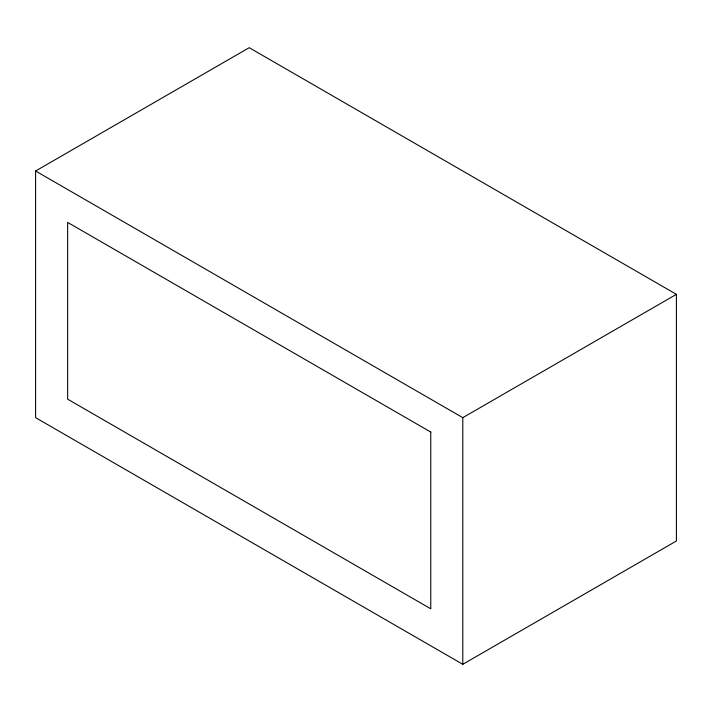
<?xml version="1.0" encoding="UTF-8"?>
<svg xmlns="http://www.w3.org/2000/svg" width="712" height="712" viewBox="0 0 712 712"><rect width="100%" height="100%" fill="white"/><g stroke="black" fill="none" stroke-linecap="round" stroke-linejoin="round"><path stroke-width="1.07" d="M35.6 171.014L249.2 47.695L676.4 294.341L676.4 540.986L462.8 664.305L35.6 417.659L35.6 171.014L462.8 417.659L676.4 294.341M462.8 417.659L462.8 664.305M430.76 432.05L67.64 222.402L67.64 399.165L430.76 608.804L430.76 432.05"/></g></svg>
